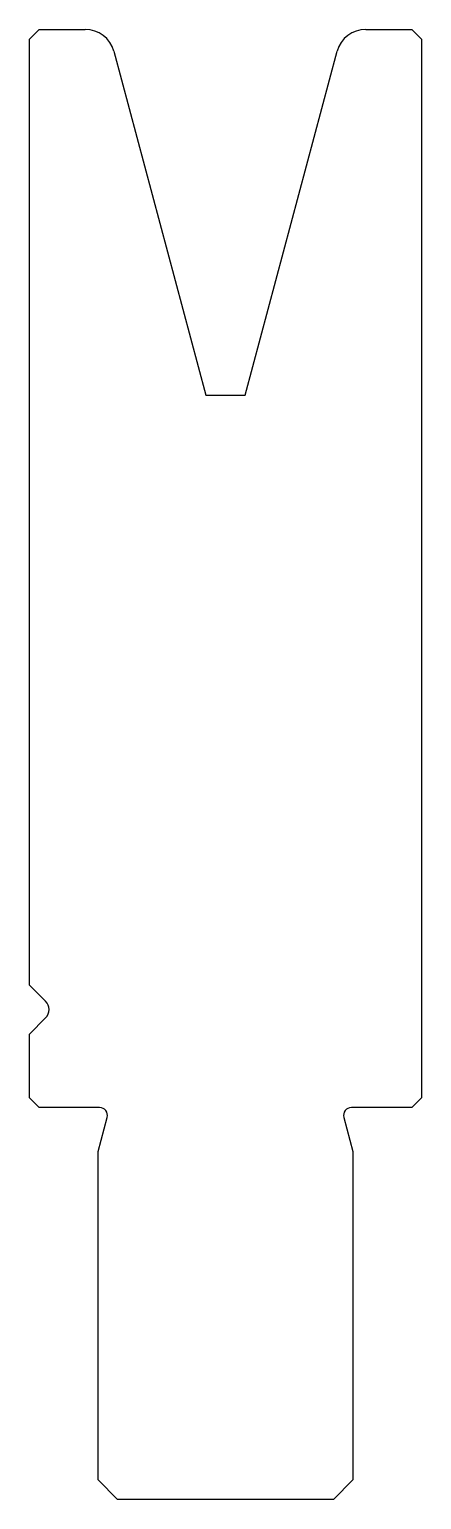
# Model space of a CAD drawing. Header units: metres. Extents: x -10.2 to 9.8, y -42.9 to 32.1.
import ezdxf

# ---------------------------------------------------------------- set-up
doc = ezdxf.new("R2010")
doc.units = ezdxf.units.M

msp = doc.modelspace()

# ---------------------------------------------------------------- linework, layer by layer
for p, q in [((-9.738901, 32.138096), (-10.238901, 31.638096)), ((-10.238901, -16.613376), (-10.238901, 31.638096)), ((-9.738901, 32.138096), (-7.389891, 32.138096)), ((6.91209, 32.138096), (9.261099, 32.138096)), ((9.761099, 31.638096), (9.261099, 32.138096)), ((9.761099, 31.638096), (9.761099, -22.361904)), ((-5.941003, 31.026325), (-1.238901, 13.477842)), ((0.761099, 13.477842), (5.463201, 31.026325)), ((-1.238901, 13.477842), (0.761099, 13.477842)), ((-9.414637, -17.43764), (-10.238901, -16.613376)), ((-10.238901, -19.110432), (-9.414637, -18.286168)), ((-10.238901, -22.361904), (-10.238901, -19.110432)), ((-10.238901, -22.361904), (-9.738901, -22.861904)), ((9.261099, -22.861904), (9.761099, -22.361904)), ((-6.658901, -22.861904), (-9.738901, -22.861904)), ((9.261099, -22.861904), (6.181099, -22.861904)), ((-6.738901, -25.105949), (-6.272531, -23.365432)), ((5.794729, -23.365432), (6.261099, -25.105949)), ((-6.738901, -41.861904), (-6.738901, -25.105949)), ((6.261099, -25.105949), (6.261099, -41.861904)), ((-6.738901, -41.861904), (-5.738901, -42.861904)), ((5.261099, -42.861904), (6.261099, -41.861904)), ((5.261099, -42.861904), (-5.738901, -42.861904))]:
    msp.add_line(p, q)
for centre, radius, start, end in [((-7.389891, 30.638096), 1.5, 15, 90), ((6.91209, 30.638096), 1.5, 90, 165), ((-9.838901, -17.861904), 0.6, 315, 45), ((-6.658901, -23.261904), 0.4, 345, 90), ((6.181099, -23.261904), 0.4, 90, 195)]:
    msp.add_arc(centre, radius, start, end)

doc.saveas('drawing.dxf')
